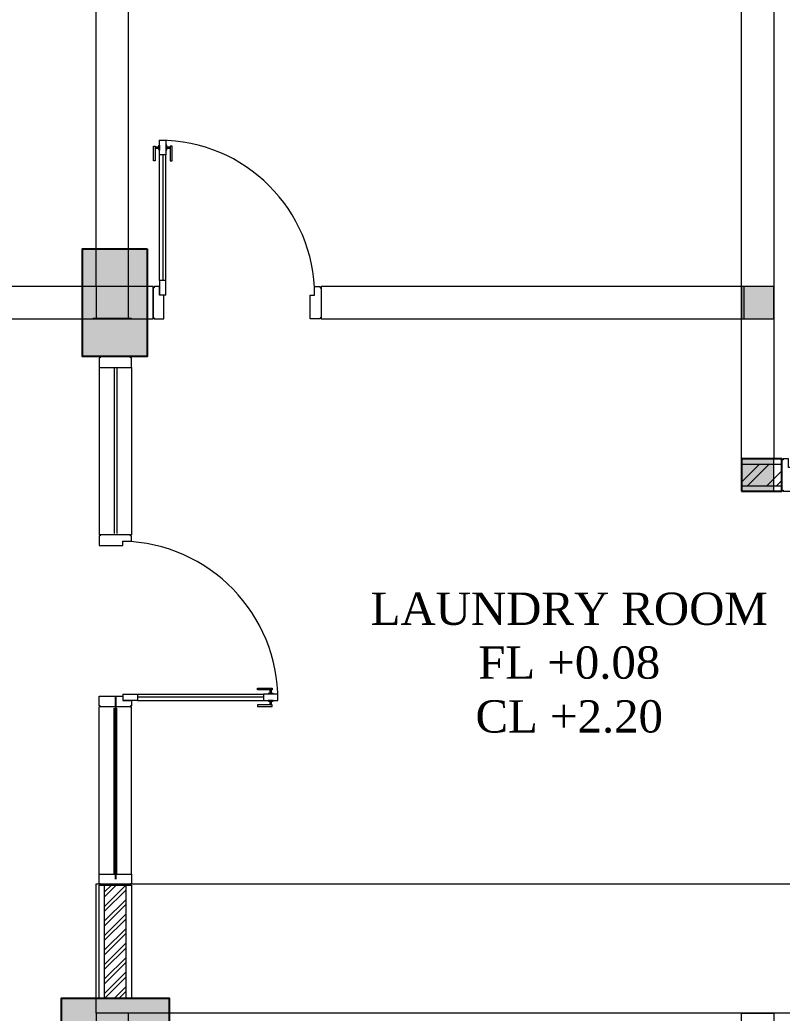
# Model space of a CAD drawing. Header units: millimetres. Extents: x 7371 to 278338, y -43753 to 35464.
# Drawn here: x 15634 to 19171, y 24137 to 28748 of the extents above; entities that cross this region are included whole.
import ezdxf

# ---------------------------------------------------------------- set-up
doc = ezdxf.new("R2010")
doc.units = ezdxf.units.MM
doc.header["$MEASUREMENT"] = 0
doc.linetypes.add('DASHED2', pattern=[0.375, 0.25, -0.125])
doc.linetypes.add('SLD-Solid', pattern=[0])
for name, color, linetype, lineweight in [('28-Arsiran', 252, 'Continuous', 5), ('8', 8, 'Continuous', 5), ('DINDING', 1, 'Continuous', 20), ('DOOR OPENING', 4, 'SLD-Solid', 5), ('HATCH', 8, 'Continuous', 13), ('KOL', 5, 'Continuous', 18), ('LEGEND', 1, 'DASHED2', 50)]:
    doc.layers.add(name, color=color, linetype=linetype, lineweight=lineweight)
doc.layers.add('TEXT', color=4, linetype='Continuous')
doc.layers.add('WALL', color=90, linetype='Continuous')
doc.styles.add('style1', font='times.ttf', dxfattribs={"height": 0.15})

# ---------------------------------------------------------------- blocks, each defined once
blk = doc.blocks.new('kolom1')
at = {"true_color": 0x636466}
h = blk.add_hatch(dxfattribs=at)
h.set_pattern_fill('ANGLE', color=251)
h.set_pattern_definition([(0, (0, 0), (0, 6.985), [5.08, -1.905]), (90, (0, 0), (-6.985, 4e-16), [5.08, -1.905])])
h.paths.add_polyline_path([(201.3116, -20.5135), (201.6116, -20.5135), (201.6116, -20.0135), (201.3116, -20.0135)])
h = blk.add_hatch(color=251, dxfattribs=at)
h.dxf.hatch_style = 1
h.paths.add_polyline_path([(201.6116, -20.0135), (201.3116, -20.0135), (201.3116, -20.5135), (201.6116, -20.5135)])
blk.add_lwpolyline([(201.6116, -20.0135), (201.6116, -20.5135), (201.3116, -20.5135), (201.3116, -20.0135)], close=True)
blk = doc.blocks.new('KL1')
blk.add_blockref('kolom1', (-14.6429, 185.3659))
at = {"rotation": 270}
blk.add_blockref('kolom1', (207.0847, 363.184), dxfattribs=at)
blk = doc.blocks.new('KUSEN PINTU')
at = {"layer": 'DOOR OPENING', "linetype": 'Continuous', "transparency": 33554687}
for p, q in [((-30, 110), (-30, 150)), ((-30, 150), (-5, 150)), ((-5, 150), (-5, 145)), ((-5, 145), (0, 145)), ((0, 145), (0, 5)), ((-50, 110), (-30, 110)), ((-50, 0), (-50, 110)), ((-5, 0), (-50, 0)), ((0, 5), (-5, 5)), ((-5, 5), (-5, 0))]:
    blk.add_line(p, q, dxfattribs=at)
at = {"layer": 'DOOR OPENING', "linetype": 'Continuous', "ltscale": 10, "transparency": 33554687}
for p, q in [((0, 145), (0, 150)), ((0, 5), (0, 0))]:
    blk.add_line(p, q, dxfattribs=at)
blk = doc.blocks.new('A$C3020dce1')
at = {"layer": 'DOOR OPENING', "linetype": 'Continuous', "transparency": 33554687}
for p, q in [((110, 59.6), (110, 30)), ((110, 59.6), (177.8, 59.6)), ((177.8, 59.6), (177.8, 30)), ((734.5, 79.4), (734.5, 87.8)), ((734.5, 87.8), (802.3, 87.8)), ((802.3, 79.4), (734.5, 79.4)), ((830, 59.6), (762.2, 59.6)), ((762.2, 59.6), (762.2, 30)), ((784.8, 59.6), (784.8, 61.9)), ((807.4, 59.6), (784.8, 59.6)), ((786.5, 63.5), (805.7, 63.5)), ((802.3, 87.8), (802.3, 79.4)), ((807.4, 61.9), (807.4, 59.6)), ((830, 30), (830, 59.6)), ((177.8, 30), (110, 30)), ((802.3, 10.3), (734.5, 10.3)), ((734.5, 10.3), (734.5, 1.8)), ((734.5, 1.8), (802.3, 1.8)), ((762.2, 30), (830, 30)), ((807.4, 30), (784.8, 30)), ((784.8, 30), (784.8, 27.8)), ((786.5, 26.1), (805.7, 26.1)), ((802.3, 1.8), (802.3, 10.3)), ((807.4, 27.8), (807.4, 30))]:
    blk.add_line(p, q, dxfattribs=at)
at = {"layer": 'DOOR OPENING', "linetype": 'Continuous', "ltscale": 10, "transparency": 33554687}
for p, q in [((177.8, 59.6), (762.2, 59.6)), ((793.1, 63.5), (793.1, 79.4)), ((799.1, 63.5), (799.1, 79.4)), ((762.2, 44.8), (177.8, 44.8)), ((177.8, 30), (762.2, 30)), ((793.1, 10.3), (793.1, 26.1)), ((799.1, 10.3), (799.1, 26.1))]:
    blk.add_line(p, q, dxfattribs=at)
at = {"layer": 'DOOR OPENING', "transparency": 33554687}
blk.add_line((110, 30), (150, 30), dxfattribs=at)
at = {"layer": 'DOOR OPENING', "color": 8, "ltscale": 2, "transparency": 33554687}
blk.add_arc((92.7, 32.9), 737.3, 359.775, 88.6553, dxfattribs=at)
at = {"layer": 'DOOR OPENING', "linetype": 'Continuous', "transparency": 33554687}
for centre, start, end in [((786.5, 61.9), 90, 180), ((805.7, 61.9), 360, 90), ((786.5, 27.8), 180, 270), ((805.7, 27.8), 270, 0)]:
    blk.add_arc(centre, 1.69, start, end, dxfattribs=at)
at = {"layer": 'DOOR OPENING', "linetype": 'Continuous', "transparency": 33554687, "xscale": -1, "rotation": 270}
blk.add_blockref('KUSEN PINTU', (0, 800), dxfattribs=at)
at = {"layer": 'DOOR OPENING', "linetype": 'Continuous', "transparency": 33554687, "rotation": 270}
blk.add_blockref('KUSEN PINTU', (0, 0), dxfattribs=at)
blk = doc.blocks.new('jj')
blk.add_line((208.8187, 163.2749), (208.8187, 162.4249))
at = {"layer": 'DOOR OPENING', "linetype": 'Continuous', "transparency": 33554687}
for p, q in [((208.7437, 164.8024), (208.7437, 164.0249)), ((208.8127, 164.8024), (208.8127, 164.0299)), ((208.8247, 164.8024), (208.8247, 164.0299)), ((208.8937, 164.8024), (208.8937, 164.0249)), ((208.7437, 162.4474), (208.7437, 163.2249)), ((208.8127, 162.4474), (208.8127, 163.2199)), ((208.8247, 162.4474), (208.8247, 163.2199)), ((208.8937, 162.4474), (208.8937, 163.2249))]:
    blk.add_line(p, q, dxfattribs=at)
for points in [[(208.8937, 164.8224), (208.8937, 164.8224), (208.8937, 164.8474), (208.8887, 164.8474), (208.8887, 164.8524), (208.7487, 164.8524), (208.7487, 164.8474), (208.7437, 164.8474), (208.7437, 164.8024), (208.8937, 164.8024)], [(208.8937, 162.4274), (208.8937, 162.4274), (208.8937, 162.4024), (208.8887, 162.4024), (208.8887, 162.3974), (208.7487, 162.3974), (208.7487, 162.4024), (208.7437, 162.4024), (208.7437, 162.4474), (208.8937, 162.4474)]]:
    blk.add_lwpolyline(points, close=True, dxfattribs=at)
at = {"layer": 'LEGEND', "xscale": 0.001, "yscale": 0.001, "zscale": 0.001}
blk.add_blockref('A$C3020dce1', (208.7437, 163.2249), dxfattribs=at)
blk = doc.blocks.new('KOLOM PRAKTIS')
at = {"layer": 'HATCH'}
h = blk.add_hatch(color=256, dxfattribs=at)
h.dxf.hatch_style = 1
h.paths.add_polyline_path([(-75, 75), (-75, -75), (75, -75), (75, 75)])
at = {"layer": 'KOL'}
blk.add_lwpolyline([(-75, -75), (75, -75), (75, 75), (-75, 75)], close=True, dxfattribs=at)

msp = doc.modelspace()

# ---------------------------------------------------------------- hatches: boundary and pattern name
at = {"layer": '28-Arsiran'}
h = msp.add_hatch(dxfattribs=at)
h.set_pattern_fill('ANSI32', color=256, scale=4.9965)
h.set_pattern_definition([(45, (-192597.853, -137552.18), (-33.652386, 33.652386), []), (45, (-192575.42, -137552.18), (-33.652386, 33.652386), [])])
h.paths.add_polyline_path([(16127.1, 24731.5), (16027.2, 24731.5), (16027.2, 24206.9), (16127.1, 24206.9)])
at = {"layer": '8'}
h = msp.add_hatch(dxfattribs=at)
h.set_pattern_fill('ANSI32', color=8, scale=9.993)
h.set_pattern_definition([(45, (-106437.32, -316615.9), (-67.304772, 67.304772), []), (45, (-106392.45, -316615.9), (-67.304772, 67.304772), [])])
h.paths.add_polyline_path([(19170, 26585.2), (19170, 26685.2), (18982.7, 26685.2), (18982.7, 26585.2)])

# ---------------------------------------------------------------- linework, layer by layer
at = {"layer": '8', "color": 8}
for p, q in [((18982.7, 26685.2), (19170, 26685.2)), ((18982.7, 26585.2), (19170, 26585.2))]:
    msp.add_line(p, q, dxfattribs=at)
at = {"layer": '8'}
for p, q in [((16027.2, 24206.9), (16027.2, 24731.5)), ((16127.1, 24206.9), (16127.1, 24731.5))]:
    msp.add_line(p, q, dxfattribs=at)
at = {"layer": 'DINDING', "color": 8}
for p, q in [((15987.2, 24136.9), (15987.2, 24736.5)), ((15987.2, 24736.5), (19982, 24736.5))]:
    msp.add_line(p, q, dxfattribs=at)
for points in [[(15987.2, 27509.6), (15987.2, 31052.1), (16137.1, 31052.1), (16137.1, 27509.6)], [(18982.7, 26710.1), (18982.7, 30022.8), (19132.5, 30022.8), (19132.5, 26710.1)], [(15272.8, 27359.7), (16252.1, 27359.7), (16252.1, 27509.6), (15272.8, 27509.6)], [(17031.5, 27359.7), (18995.1, 27359.7), (18995.1, 27509.6), (17031.5, 27509.6)], [(16137.1, 23987), (20731.4, 23987), (20731.4, 24136.9), (16137.1, 24136.9)], [(19132.5, 24136.9), (19132.5, 23527.4), (18982.7, 23527.4), (18982.7, 24136.9)]]:
    msp.add_lwpolyline(points, close=True, dxfattribs=at)
at = {"layer": 'DINDING'}
msp.add_lwpolyline([(16002.2, 24206.9), (16002.2, 24731.5), (16152.1, 24731.5), (16152.1, 24206.9)], close=True, dxfattribs=at)
at = {"layer": 'DOOR OPENING', "color": 8, "linetype": 'Continuous', "transparency": 33554687}
for p, q in [((16282.1, 28121.4), (16282.1, 28189.1)), ((16282.1, 28189.1), (16311.6, 28189.1)), ((16311.6, 28189.1), (16311.6, 28121.4)), ((16253.9, 28093.7), (16253.9, 28161.4)), ((16253.9, 28161.4), (16262.3, 28161.4)), ((16262.3, 28161.4), (16262.3, 28093.7)), ((16278.1, 28145.6), (16278.1, 28164.8)), ((16279.8, 28166.5), (16282.1, 28166.5)), ((16282.1, 28143.9), (16279.8, 28143.9)), ((16282.1, 28166.5), (16282.1, 28143.9)), ((16311.6, 28166.5), (16311.6, 28143.9)), ((16313.9, 28166.5), (16311.6, 28166.5)), ((16311.6, 28143.9), (16313.9, 28143.9)), ((16315.6, 28145.6), (16315.6, 28164.8)), ((16331.4, 28161.4), (16331.4, 28093.7)), ((16339.8, 28161.4), (16331.4, 28161.4)), ((16339.8, 28093.7), (16339.8, 28161.4)), ((16262.3, 28093.7), (16253.9, 28093.7)), ((16311.6, 28121.4), (16282.1, 28121.4)), ((16331.4, 28093.7), (16339.8, 28093.7)), ((16282, 27537.4), (16282, 27469.6)), ((16311.6, 27537.4), (16282, 27537.4)), ((16311.6, 27469.6), (16311.6, 27537.4)), ((16311.6, 27469.6), (16282, 27469.6))]:
    msp.add_line(p, q, dxfattribs=at)
at = {"layer": 'DOOR OPENING', "color": 8, "linetype": 'Continuous', "ltscale": 10, "transparency": 33554687}
for p, q in [((16262.3, 28158.2), (16278.1, 28158.2)), ((16262.3, 28152.2), (16278.1, 28152.2)), ((16315.6, 28158.2), (16331.4, 28158.2)), ((16315.6, 28152.2), (16331.4, 28152.2)), ((16282.1, 27537.4), (16282.1, 28121.4)), ((16296.9, 28121.4), (16296.9, 27537.4)), ((16311.6, 27537.4), (16311.6, 28121.4))]:
    msp.add_line(p, q, dxfattribs=at)
at = {"layer": 'DOOR OPENING', "color": 8, "transparency": 33554687}
msp.add_line((16282, 27469.6), (16282, 27509.6), dxfattribs=at)
at = {"layer": 'DOOR OPENING', "color": 8, "ltscale": 10, "transparency": 33554687}
msp.add_arc((16282, 27469.6), 719.5, 0, 90, dxfattribs=at)
at = {"layer": 'DOOR OPENING', "color": 8, "linetype": 'Continuous', "transparency": 33554687}
for centre, start, end in [((16279.8, 28164.8), 90, 180), ((16279.8, 28145.6), 180, 270), ((16313.9, 28164.8), 0, 90), ((16313.9, 28145.6), 270, 0)]:
    msp.add_arc(centre, 1.69, start, end, dxfattribs=at)
at = {"layer": 'WALL', "color": 8, "transparency": 33554687}
msp.add_line((16152.1, 27359.7), (15972.3, 27359.7), dxfattribs=at)
at = {"layer": 'WALL', "color": 8}
msp.add_lwpolyline([(18982.7, 26560.2), (19170, 26560.2), (19170, 26710.1), (18982.7, 26710.1)], close=True, dxfattribs=at)

# ---------------------------------------------------------------- block references
at = {"xscale": 999.2999589644489, "yscale": 999.2999589644489, "zscale": 999.2999589644489}
for name, p in [('KL1', (-170613.3, -137552.2)), ('jj', (-192595.4, -137552.2))]:
    msp.add_blockref(name, p, dxfattribs=at)
at = {"layer": 'DOOR OPENING', "color": 8, "linetype": 'Continuous', "transparency": 33554687, "yscale": 0.999299958964449, "zscale": 0.999299958964449}
for p, xscale in [((16252.1, 27359.7), -0.999299958964449), ((17031.5, 27359.7), 0.999299958964449), ((19170, 26560.2), -0.999299958964449)]:
    msp.add_blockref('KUSEN PINTU', p, dxfattribs=dict(at, xscale=xscale))
at = {"layer": 'WALL', "color": 8, "transparency": 33554687, "xscale": 0.999299958964449, "yscale": 0.999299958964449, "zscale": 0.999299958964449}
for p in [(16062.2, 27434.6), (19057.6, 27434.6), (19057.6, 26635.2), (16062.2, 24062)]:
    msp.add_blockref('KOLOM PRAKTIS', p, dxfattribs=at)

# ---------------------------------------------------------------- texts
at = {"layer": 'TEXT', "color": 8, "insert": (18183, 25762.9), "char_height": 149.895, "attachment_point": 5, "style": 'style1'}
msp.add_mtext('\\A1;LAUNDRY ROOM\\PFL +0.08\\PCL +2.20', dxfattribs=at)

doc.saveas('drawing.dxf')
